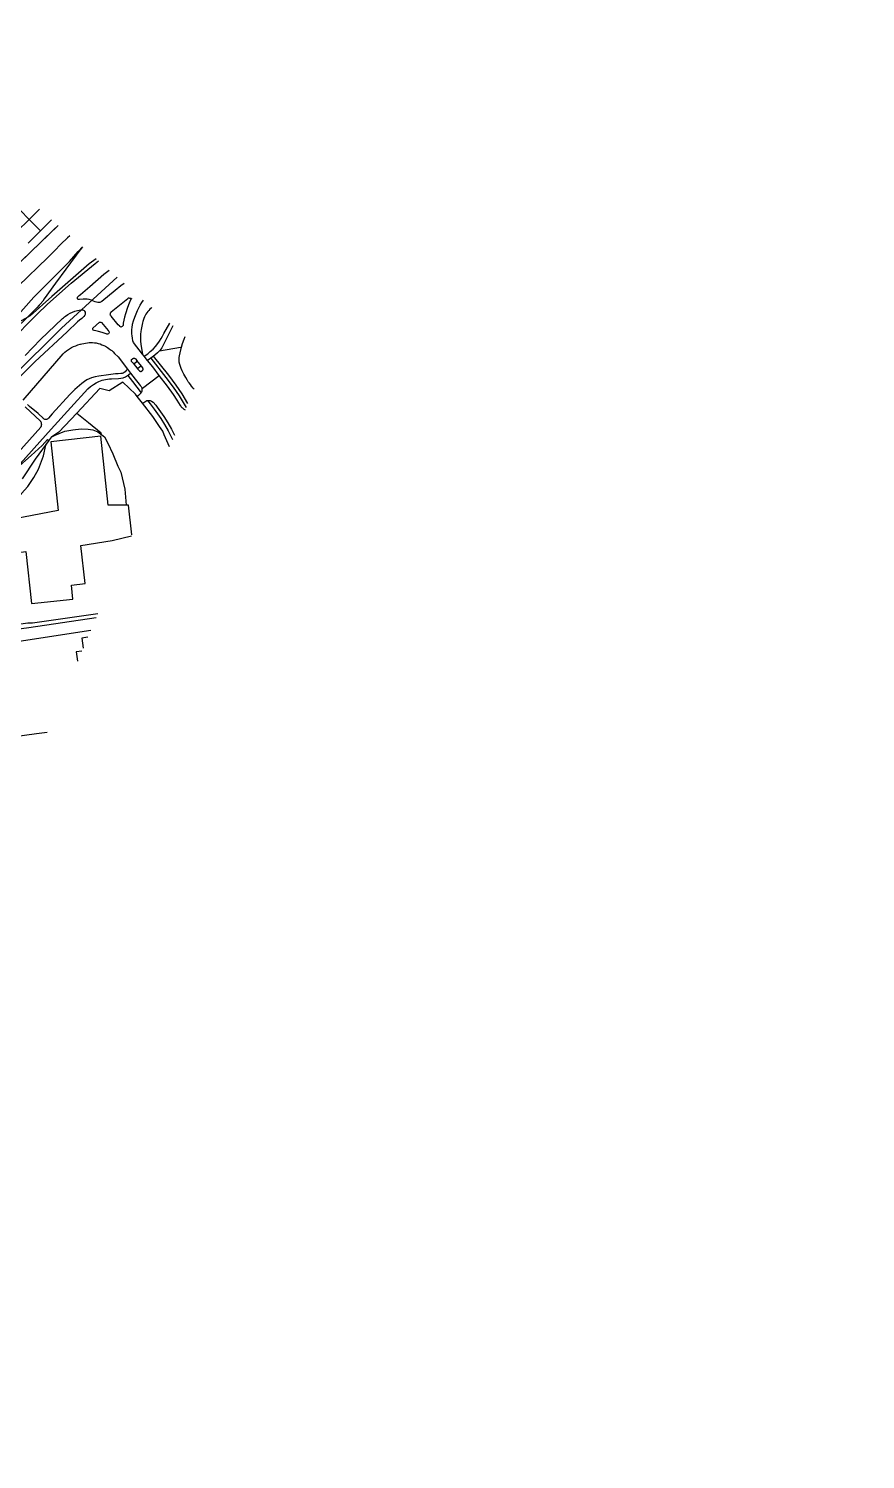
# Model space of a CAD drawing. Header units: millimetres. Extents: x 111502 to 977541, y 8702 to 1044108.
# Drawn here: x 486815 to 487256, y 235292 to 236045 of the extents above; entities that cross this region are included whole.
import ezdxf

# ---------------------------------------------------------------- set-up
doc = ezdxf.new("R2010")
doc.units = ezdxf.units.MM
doc.header["$LTSCALE"] = 0.25
doc.linetypes.add('DASHED2', pattern=[9.525, 6.35, -3.175])
doc.layers.add('E HVSS As Laid HV', color=10, linetype='Continuous')
doc.layers.add('X HVSS Site Background', color=8, linetype='Continuous')

# ---------------------------------------------------------------- blocks, each defined once
blk = doc.blocks.new('OS MAP 060722')
at = {"layer": 'X HVSS Site Background'}
for points in [[(-1994.93, -3181.51), (-1999.68, -3176.71)], [(-1989.49, -3176.11), (-1994.93, -3181.51)], [(-2018.18, -3221.81), (-1979.55, -3184.8)], [(-2024.33, -3222.61), (-2023.98, -3222.86), (-2023.28, -3223.06), (-2022.83, -3223.11), (-2022.48, -3223.06), (-2022.13, -3223.06), (-2021.83, -3223.01), (-2021.48, -3222.96), (-2020.13, -3222.66), (-2019.73, -3222.51), (-2019.13, -3222.31), (-2018.58, -3222.06), (-2018.18, -3221.81), (-2012.38, -3216.16), (-2005.28, -3209.31), (-1999.98, -3204.41), (-1994.68, -3199.31), (-1988.03, -3192.86), (-1982.03, -3187.01), (-1979.6, -3184.75)], [(-1994.93, -3181.51), (-2001.38, -3187.96)], [(-1988.88, -3187.56), (-1994.93, -3181.51)], [(-1983.05, -3181.74), (-1988.88, -3187.56)], [(-1973.49, -3190.1), (-1974.68, -3191.21), (-1978.13, -3194.66), (-1981.53, -3198.11), (-1984.98, -3201.56), (-2000.63, -3216.66)], [(-1988.88, -3187.56), (-1995.38, -3194.01)], [(-1966.77, -3195.99), (-1967.98, -3197.51), (-1970.18, -3200.31), (-1981.03, -3215.11), (-1986.88, -3223.31), (-1987.73, -3224.56), (-1989.08, -3226.21), (-1989.58, -3226.76), (-1990.83, -3228.01), (-1991.08, -3228.31), (-2006.78, -3243.81), (-2015.28, -3252.56), (-2017.48, -3254.76), (-2022.33, -3259.91), (-2026.73, -3264.86), (-2034.38, -3273.21), (-2036.78, -3276.46), (-2041.18, -3282.21), (-2042.28, -3283.91), (-2043.43, -3286.21), (-2045.88, -3291.51)], [(-2007.38, -3239.26), (-1992.38, -3222.51), (-1973.63, -3203.66), (-1971.38, -3201.06), (-1969.03, -3198.46), (-1966.71, -3196.04)], [(-2044.78, -3292.51), (-2032.43, -3277.06), (-2024.83, -3267.96), (-2012.38, -3253.81), (-2005.03, -3245.96), (-1990.83, -3231.61), (-1985.13, -3226.16), (-1972.78, -3215.11), (-1960.18, -3204.71), (-1958.38, -3203.33)], [(-1959.63, -3202.23), (-1963.28, -3204.96), (-1982.93, -3222.06), (-1994.33, -3232.26), (-2001.53, -3236.26), (-2006.73, -3239.86), (-2007.38, -3239.26)], [(-1944.81, -3215.2), (-1946.53, -3216.56), (-1949.56, -3218.93), (-1956.52, -3224.71), (-1957.01, -3225.02), (-1957.56, -3225.22), (-1958.15, -3225.29), (-1958.73, -3225.26), (-1959.38, -3225.13), (-1960.02, -3224.93), (-1961.02, -3224.52), (-1962.02, -3224.1), (-1963.18, -3223.78), (-1964.38, -3223.61), (-1965.39, -3223.54), (-1966.39, -3223.56), (-1968.43, -3223.73), (-1969.02, -3223.74), (-1969.35, -3223.41), (-1969.44, -3223.12), (-1969.45, -3222.81), (-1969.33, -3222.43), (-1969.06, -3222.11), (-1968.46, -3221.6), (-1967.87, -3221.08), (-1962.92, -3216.81), (-1955.48, -3210.38), (-1952.77, -3208.23)], [(-2133.77, -3413.72), (-2102.63, -3378.86), (-2085.53, -3358.06), (-2065.38, -3333.71), (-2036.63, -3300.46), (-2003.43, -3264.21), (-1977.78, -3238.81), (-1948.46, -3212)], [(-1946.43, -3238.21), (-1946.68, -3238.16), (-1946.83, -3238.11), (-1947.03, -3237.96), (-1947.13, -3237.81), (-1947.93, -3237.01), (-1951.63, -3232.41), (-1951.83, -3232.16), (-1951.93, -3232.06), (-1952.08, -3231.71), (-1952.13, -3231.46), (-1952.08, -3231.06), (-1951.93, -3230.76), (-1951.73, -3230.46), (-1951.58, -3230.26), (-1946.43, -3226.01), (-1942.88, -3223.21), (-1942.78, -3223.06), (-1942.48, -3222.91), (-1942.28, -3222.91), (-1942.03, -3222.96), (-1941.63, -3223.01), (-1941.43, -3223.06), (-1941.28, -3223.06), (-1941.13, -3223.16), (-1941.03, -3223.21), (-1941.03, -3223.36), (-1941.13, -3223.46), (-1941.23, -3223.51), (-1942.23, -3225.66), (-1943.03, -3227.96), (-1944.13, -3231.31), (-1944.58, -3233.01), (-1945.33, -3236.11), (-1945.38, -3236.51), (-1945.43, -3237.41), (-1945.63, -3237.71), (-1945.93, -3238.01), (-1946.18, -3238.16), (-1946.43, -3238.21)], [(-1935.18, -3252.41), (-1939.98, -3246.41), (-1940.18, -3245.46), (-1940.43, -3244.11), (-1940.63, -3242.81), (-1940.73, -3241.71), (-1940.78, -3240.51), (-1940.73, -3239.41), (-1940.68, -3238.56), (-1940.38, -3236.71), (-1939.88, -3234.86), (-1939.23, -3233.06), (-1938.53, -3231.31), (-1937.78, -3229.51), (-1937.03, -3228.11), (-1936.38, -3226.76), (-1935.58, -3225.36), (-1934.69, -3224.05)], [(-1996.98, -3253.21), (-1988.83, -3244.71), (-1977.33, -3233.71), (-1976.78, -3233.31), (-1976.23, -3232.86), (-1975.68, -3232.46), (-1974.46, -3231.62), (-1973.31, -3230.94), (-1972.1, -3230.37), (-1970.8, -3229.88), (-1969.47, -3229.49), (-1968.54, -3229.29), (-1967.6, -3229.17), (-1967.11, -3229.14), (-1966.63, -3229.19), (-1966.25, -3229.33), (-1965.92, -3229.56), (-1965.63, -3229.92), (-1965.43, -3230.35), (-1965.33, -3231.25), (-1965.38, -3231.64), (-1965.49, -3232.02), (-1966.08, -3232.69), (-1967.18, -3233.64), (-1968.31, -3234.55), (-1969.46, -3235.44), (-1974.93, -3240.76), (-1991.88, -3256.46), (-2007.03, -3271.56)], [(-1930.19, -3227.99), (-1930.58, -3228.31), (-1931.23, -3228.86), (-1931.83, -3229.46), (-1932.38, -3230.11), (-1932.88, -3230.76), (-1933.33, -3231.41), (-1933.73, -3232.11), (-1934.13, -3232.91), (-1934.43, -3233.66), (-1934.93, -3235.26), (-1935.13, -3236.06), (-1935.53, -3237.76), (-1935.88, -3239.51), (-1936.08, -3240.56), (-1936.18, -3241.91), (-1936.23, -3243.16), (-1936.23, -3244.46), (-1936.18, -3245.76), (-1936.03, -3247.01), (-1935.98, -3247.36), (-1935.18, -3252.41)], [(-1956.72, -3235.88), (-1953.21, -3240.05), (-1952.98, -3240.32), (-1952.82, -3240.64), (-1952.79, -3241.27), (-1952.9, -3241.59), (-1953.1, -3241.87), (-1953.56, -3242.04), (-1953.92, -3241.95), (-1954.28, -3241.83), (-1956.34, -3241.13), (-1958.34, -3240.56), (-1959.8, -3240.22), (-1960.67, -3240.11), (-1961.13, -3239.83), (-1961.39, -3239.54), (-1961.41, -3239.12), (-1961.24, -3238.72), (-1957.75, -3235.69), (-1957.4, -3235.6), (-1957.03, -3235.66), (-1956.72, -3235.88)], [(-1934.24, -3253.58), (-1932.44, -3252.29), (-1931.04, -3251.13), (-1929.59, -3249.83), (-1928.23, -3248.44), (-1927.02, -3246.93), (-1926.17, -3245.64), (-1925.37, -3244.31), (-1924.6, -3242.96), (-1923.84, -3241.61), (-1920.83, -3236.19)], [(-1919.22, -3237.6), (-1920.22, -3239.62), (-1921.26, -3241.74), (-1922.31, -3243.86), (-1925.01, -3249.18), (-1925.99, -3250.54), (-1926.27, -3250.81)], [(-1998.03, -3276.66), (-1976.88, -3252.26), (-1976.13, -3251.51), (-1975.28, -3250.81), (-1973.63, -3249.71), (-1972.53, -3249.06), (-1971.48, -3248.51), (-1970.33, -3248.11), (-1969.23, -3247.66), (-1968.03, -3247.31), (-1967.88, -3247.26), (-1967.03, -3247.06), (-1966.08, -3246.81), (-1965.18, -3246.66), (-1964.18, -3246.51), (-1963.28, -3246.41), (-1961.43, -3246.41), (-1960.48, -3246.46), (-1959.53, -3246.61), (-1958.58, -3246.81), (-1957.53, -3247.11), (-1956.58, -3247.51), (-1955.58, -3247.91), (-1954.63, -3248.36), (-1953.68, -3248.91), (-1952.83, -3249.51), (-1951.93, -3250.16), (-1951.38, -3250.56), (-1950.58, -3251.26), (-1949.83, -3252.06), (-1948.03, -3253.91), (-1943.12, -3260.32)], [(-1914.57, -3248.73), (-1914.01, -3246.82), (-1913.29, -3244.63), (-1912.76, -3243.25)], [(-1934.24, -3253.58), (-1935.18, -3252.41)], [(-1932.46, -3255.82), (-1934.24, -3253.58)], [(-1929.31, -3253.51), (-1930.08, -3254.14), (-1930.82, -3254.66)], [(-1926.27, -3250.81), (-1927.2, -3251.72), (-1928.62, -3252.95), (-1929.31, -3253.51)], [(-1911.23, -3278.44), (-1914.32, -3273.32), (-1917.4, -3268.77), (-1921.31, -3263.56), (-1929.31, -3253.51)], [(-1926.27, -3250.81), (-1915.18, -3248.81), (-1914.57, -3248.73)], [(-1907.99, -3270.86), (-1908.5, -3270.31), (-1909.31, -3269.33), (-1909.94, -3268.52), (-1910.61, -3267.63), (-1911.04, -3267.09), (-1911.7, -3266), (-1912.39, -3264.74), (-1913.31, -3262.99), (-1914.25, -3261.23), (-1914.79, -3260.02), (-1915.18, -3259.05), (-1915.58, -3257.93), (-1915.85, -3256.75), (-1915.92, -3256.01), (-1915.92, -3255.22), (-1915.78, -3254.24), (-1915.64, -3253.38), (-1915.32, -3251.76), (-1914.58, -3248.76), (-1914.57, -3248.73)], [(-1943.12, -3260.32), (-1943.74, -3261.15), (-1944.32, -3261.78), (-1945.32, -3262.49), (-1945.93, -3262.66), (-1946.57, -3262.73), (-1947.95, -3262.83), (-1949.34, -3262.91), (-1953.08, -3263.29), (-1958.17, -3264), (-1960.08, -3264.38), (-1961.95, -3264.91), (-1963.25, -3265.43), (-1964.49, -3266.08), (-1965.8, -3266.95), (-1967.04, -3267.92), (-1970.83, -3271.01), (-1972.63, -3272.86), (-1973.48, -3273.81), (-1982.68, -3283.96), (-1984.68, -3286.26), (-1984.93, -3286.51), (-1985.08, -3286.61), (-1985.28, -3286.71), (-1985.43, -3286.76), (-1985.68, -3286.86), (-1985.83, -3286.86), (-1986.03, -3286.91), (-1986.23, -3286.91), (-1986.38, -3286.86), (-1986.58, -3286.81), (-1986.88, -3286.71), (-1987.08, -3286.61), (-1987.23, -3286.46), (-1987.38, -3286.36), (-1990.18, -3283.76), (-1994.68, -3280.01), (-1995.74, -3278.94)], [(-1943.12, -3260.32), (-1941.45, -3262.5)], [(-1940.01, -3257.31), (-1940.76, -3256.44), (-1940.78, -3256.42), (-1940.81, -3256.39), (-1940.83, -3256.36), (-1940.86, -3256.32), (-1940.88, -3256.29), (-1940.9, -3256.26), (-1940.92, -3256.23), (-1940.94, -3256.19), (-1940.95, -3256.15), (-1940.97, -3256.12), (-1940.98, -3256.08), (-1940.99, -3256.04), (-1941, -3256.01), (-1941.01, -3255.97), (-1941.02, -3255.93), (-1941.03, -3255.89), (-1941.03, -3255.85), (-1941.03, -3255.81), (-1941.03, -3255.77), (-1941.03, -3255.7), (-1941.01, -3255.63), (-1940.99, -3255.56), (-1940.96, -3255.49), (-1940.92, -3255.43), (-1940.88, -3255.37), (-1940.84, -3255.31), (-1940.79, -3255.25), (-1940.73, -3255.2), (-1940.68, -3255.15), (-1940.62, -3255.1), (-1940.56, -3255.05), (-1940.5, -3255), (-1940.4, -3254.93), (-1940.37, -3254.9), (-1940.33, -3254.88), (-1940.3, -3254.85), (-1940.26, -3254.83), (-1940.22, -3254.8), (-1940.19, -3254.78), (-1940.15, -3254.76), (-1940.11, -3254.74), (-1940.07, -3254.72), (-1940.03, -3254.7), (-1940, -3254.68), (-1939.96, -3254.66), (-1939.92, -3254.64), (-1939.88, -3254.63), (-1939.84, -3254.62), (-1939.8, -3254.6), (-1939.76, -3254.6), (-1939.72, -3254.59), (-1939.68, -3254.58), (-1939.63, -3254.58), (-1939.59, -3254.58), (-1939.55, -3254.58), (-1939.48, -3254.59), (-1939.44, -3254.6), (-1939.4, -3254.61), (-1939.36, -3254.62), (-1939.32, -3254.63), (-1939.28, -3254.65), (-1939.24, -3254.66), (-1939.2, -3254.68), (-1939.16, -3254.7), (-1939.13, -3254.72), (-1939.09, -3254.74), (-1939.05, -3254.77), (-1939.02, -3254.8), (-1938.99, -3254.82), (-1938.96, -3254.85), (-1938.93, -3254.88), (-1938.9, -3254.91), (-1938.86, -3254.96), (-1938.2, -3255.9)], [(-1940.01, -3257.31), (-1939.53, -3257.42), (-1938.14, -3256.28), (-1938.2, -3255.9)], [(-1940.01, -3257.31), (-1937.56, -3260.34)], [(-1935.72, -3258.88), (-1938.2, -3255.9)], [(-1937.56, -3260.34), (-1937.61, -3259.78), (-1936.2, -3258.74), (-1935.72, -3258.88)], [(-1937.56, -3260.34), (-1936.87, -3261.15), (-1936.84, -3261.18), (-1936.82, -3261.21), (-1936.79, -3261.24), (-1936.76, -3261.27), (-1936.73, -3261.3), (-1936.7, -3261.33), (-1936.67, -3261.35), (-1936.63, -3261.38), (-1936.6, -3261.4), (-1936.56, -3261.42), (-1936.53, -3261.44), (-1936.49, -3261.46), (-1936.45, -3261.48), (-1936.41, -3261.5), (-1936.38, -3261.51), (-1936.34, -3261.52), (-1936.3, -3261.53), (-1936.26, -3261.54), (-1936.21, -3261.55), (-1936.14, -3261.56), (-1936.08, -3261.56), (-1936.01, -3261.55), (-1935.94, -3261.54), (-1935.87, -3261.53), (-1935.81, -3261.51), (-1935.75, -3261.48), (-1935.68, -3261.45), (-1935.62, -3261.42), (-1935.56, -3261.38), (-1935.5, -3261.35), (-1935.44, -3261.31), (-1935.37, -3261.26), (-1935.33, -3261.23), (-1935.3, -3261.2), (-1935.26, -3261.17), (-1935.23, -3261.15), (-1935.2, -3261.12), (-1935.16, -3261.09), (-1935.13, -3261.06), (-1935.1, -3261.03), (-1935.07, -3260.99), (-1935.04, -3260.96), (-1935.02, -3260.92), (-1934.99, -3260.89), (-1934.97, -3260.85), (-1934.95, -3260.81), (-1934.93, -3260.78), (-1934.91, -3260.73), (-1934.89, -3260.69), (-1934.88, -3260.65), (-1934.87, -3260.61), (-1934.86, -3260.57), (-1934.85, -3260.52), (-1934.84, -3260.48), (-1934.84, -3260.43), (-1934.84, -3260.39), (-1934.84, -3260.35), (-1934.84, -3260.3), (-1934.84, -3260.26), (-1934.85, -3260.21), (-1934.85, -3260.17), (-1934.86, -3260.13), (-1934.87, -3260.08), (-1934.89, -3260.04), (-1934.9, -3260), (-1934.91, -3259.96), (-1934.93, -3259.92), (-1934.95, -3259.88), (-1934.97, -3259.84), (-1934.99, -3259.8), (-1935.02, -3259.77), (-1935.06, -3259.71), (-1935.72, -3258.88)], [(-1930.82, -3254.66), (-1932.46, -3255.82)], [(-1926.31, -3263.65), (-1929.8, -3259.14), (-1932.46, -3255.82)], [(-1930.82, -3254.66), (-1922.81, -3264.72), (-1918.94, -3269.87), (-1915.91, -3274.34), (-1912.15, -3280.58)], [(-2002.58, -3313.51), (-1983.23, -3292.06), (-1972.83, -3280.61), (-1963.92, -3270.69), (-1962.49, -3269.52), (-1960.98, -3268.45), (-1959.61, -3267.64), (-1958.18, -3266.94), (-1956.46, -3266.22), (-1954.66, -3265.75), (-1953.59, -3265.62), (-1952.52, -3265.53), (-1951.44, -3265.47), (-1947.74, -3265.33), (-1945.34, -3264.87), (-1944.16, -3264.4), (-1943.05, -3263.79), (-1942.94, -3263.72)], [(-1937.89, -3274.77), (-1938.8, -3273.61), (-1942.23, -3270.34), (-1945.58, -3267.15), (-1952.71, -3271.73), (-1957.58, -3270.61), (-1969.75, -3283.5)], [(-1942.94, -3263.72), (-1942.29, -3263.26), (-1941.45, -3262.5)], [(-1942.94, -3263.72), (-1940.5, -3266.91), (-1935.85, -3272.76)], [(-1941.45, -3262.5), (-1938.98, -3265.72), (-1936.94, -3268.28), (-1936.31, -3268.99), (-1935.9, -3269.58), (-1935.72, -3269.86), (-1935.51, -3270.61)], [(-1935.51, -3270.61), (-1935.24, -3270.41), (-1926.31, -3263.65)], [(-1912.71, -3281.89), (-1912.72, -3281.88), (-1912.95, -3281.75), (-1913.17, -3281.61), (-1913.39, -3281.46), (-1913.6, -3281.3), (-1913.8, -3281.13), (-1914, -3280.96), (-1914.19, -3280.77), (-1914.37, -3280.58), (-1914.55, -3280.38), (-1914.71, -3280.18), (-1914.87, -3279.97), (-1915.02, -3279.75), (-1915.16, -3279.52), (-1916.86, -3276.76), (-1918.77, -3273.77), (-1921.96, -3269.3), (-1926.31, -3263.65)], [(-1935.85, -3272.76), (-1935.91, -3272.9), (-1937.32, -3274.23), (-1937.89, -3274.77)], [(-1935.1, -3278.35), (-1937.89, -3274.77)], [(-1935.51, -3270.61), (-1935.43, -3270.87), (-1935.44, -3271.58), (-1935.51, -3271.97), (-1935.85, -3272.76)], [(-1935.1, -3278.35), (-1934.5, -3277.93), (-1932.87, -3276.81), (-1932.61, -3276.82)], [(-2011.28, -3315.96), (-1988.68, -3290.86), (-1988.63, -3290.71), (-1988.48, -3290.51), (-1988.43, -3290.41), (-1988.38, -3290.21), (-1988.28, -3289.96), (-1988.28, -3289.76), (-1988.23, -3289.51), (-1988.28, -3289.26), (-1988.28, -3289.01), (-1988.33, -3288.76), (-1988.43, -3288.56), (-1988.48, -3288.31), (-1988.63, -3288.11), (-1988.68, -3287.86), (-1988.83, -3287.71), (-1997.03, -3280.26)], [(-1969.75, -3283.5), (-1979.2, -3293.53), (-1982.85, -3295.94)], [(-1969.75, -3283.5), (-1963.54, -3288.55), (-1956.94, -3293.91), (-1957.33, -3294.46)], [(-1921.02, -3301.3), (-1923.74, -3294.93), (-1924.54, -3293.04), (-1926.13, -3290.64), (-1929.66, -3285.31), (-1935.1, -3278.35)], [(-1932.61, -3276.82), (-1931.1, -3278.72), (-1928.93, -3281.5), (-1925.53, -3286.34), (-1923.53, -3289.57), (-1921.67, -3292.88), (-1919.39, -3297.49)], [(-1932.61, -3276.82), (-1931.13, -3276.93), (-1930.34, -3277.25), (-1929.53, -3277.82), (-1928.18, -3279.32), (-1927.38, -3280.35), (-1923.92, -3285.28), (-1921.87, -3288.59), (-1919.97, -3291.98), (-1918.39, -3295.16)], [(-1982.85, -3295.94), (-1981.13, -3295.19), (-1975.99, -3292.95), (-1971.86, -3292.29), (-1967.43, -3291.73), (-1963.86, -3291.89), (-1961.34, -3292.39), (-1958.73, -3293.38), (-1957.33, -3294.46)], [(-2029.91, -3332.95), (-2027.63, -3325.57), (-2025.46, -3326.02), (-2024.19, -3326.24), (-2022.89, -3326.29), (-2021.29, -3326.17), (-2019.69, -3325.93), (-2017.94, -3325.55), (-2016.22, -3325.03), (-2014.32, -3324.24), (-2012.48, -3323.32), (-2011.06, -3322.5), (-2009.73, -3321.56), (-2008.7, -3320.69), (-2007.74, -3319.76), (-2006.84, -3318.76), (-2001.27, -3312.54), (-1993.73, -3305.76), (-1988.03, -3300.61), (-1985.28, -3297.46), (-1984.53, -3297.91)], [(-1984.53, -3297.91), (-1991.63, -3307.81), (-1998.58, -3318.11)], [(-2025.67, -3339.07), (-2023.94, -3338.59), (-2023.08, -3338.29), (-2021.2, -3337.77), (-2017.21, -3336.98), (-2014.59, -3336.2), (-2010.78, -3334.51), (-2006.08, -3331.8), (-2002.68, -3329.09), (-1998.82, -3325.82), (-1995.64, -3322.15), (-1992.32, -3317.49), (-1989.97, -3313.12), (-1987.23, -3305.95), (-1986.06, -3300.46), (-1985.57, -3299.54), (-1982.85, -3295.94)], [(-1943.72, -3332), (-1953.16, -3332.06), (-1957.18, -3295.66), (-1983.51, -3298.57), (-1979.5, -3334.84), (-2002.36, -3339.25), (-2006.04, -3339.97)], [(-1957.33, -3294.46), (-1955.22, -3296.09), (-1953.34, -3299.33), (-1950.83, -3304.92), (-1948.11, -3311.37), (-1946.53, -3314.59), (-1944.44, -3323.51), (-1943.72, -3332)], [(-1940.84, -3347.6), (-1942.57, -3331.99), (-1943.72, -3332)], [(-2004.21, -3356.48), (-2000.5, -3356.07), (-2000.41, -3356.87), (-1996.61, -3356.45), (-1993.58, -3383.82), (-1971.8, -3381.41), (-1972.62, -3374.03), (-1965.41, -3373.24), (-1967.62, -3353.25), (-1951.11, -3350.63), (-1941.04, -3348.06)], [(-1958.63, -3389.14), (-1993.14, -3394.1), (-1995.56, -3394.14), (-2010.36, -3396.3)], [(-2085.12, -3408.64), (-1994.97, -3396.42), (-1959.49, -3391.17)], [(-1962.43, -3398.02), (-2078.06, -3415.66), (-2075.35, -3433.39), (-2082.97, -3434.56), (-2078.8, -3461.83), (-2074.25, -3461.44), (-2073.93, -3463.54), (-1990.98, -3452.19), (-1985.3, -3451.45)], [(-1963.92, -3401.5), (-1967.14, -3401.94), (-1966.4, -3407.3)], [(-1967.04, -3408.78), (-1970.02, -3409.19), (-1969.34, -3414.16)]]:
    blk.add_lwpolyline(points, dxfattribs=at)

msp = doc.modelspace()

# ---------------------------------------------------------------- linework, layer by layer
at = {"lineweight": 0}
msp.add_circle((488727.82, 239008.33), 11388.42, dxfattribs=at)

# ---------------------------------------------------------------- block references
at = {"layer": 'E HVSS As Laid HV', "linetype": 'DASHED2', "lineweight": 0}
msp.add_blockref('OS MAP 060722', (488810.58, 239126.31), dxfattribs=at)

doc.saveas('drawing.dxf')
